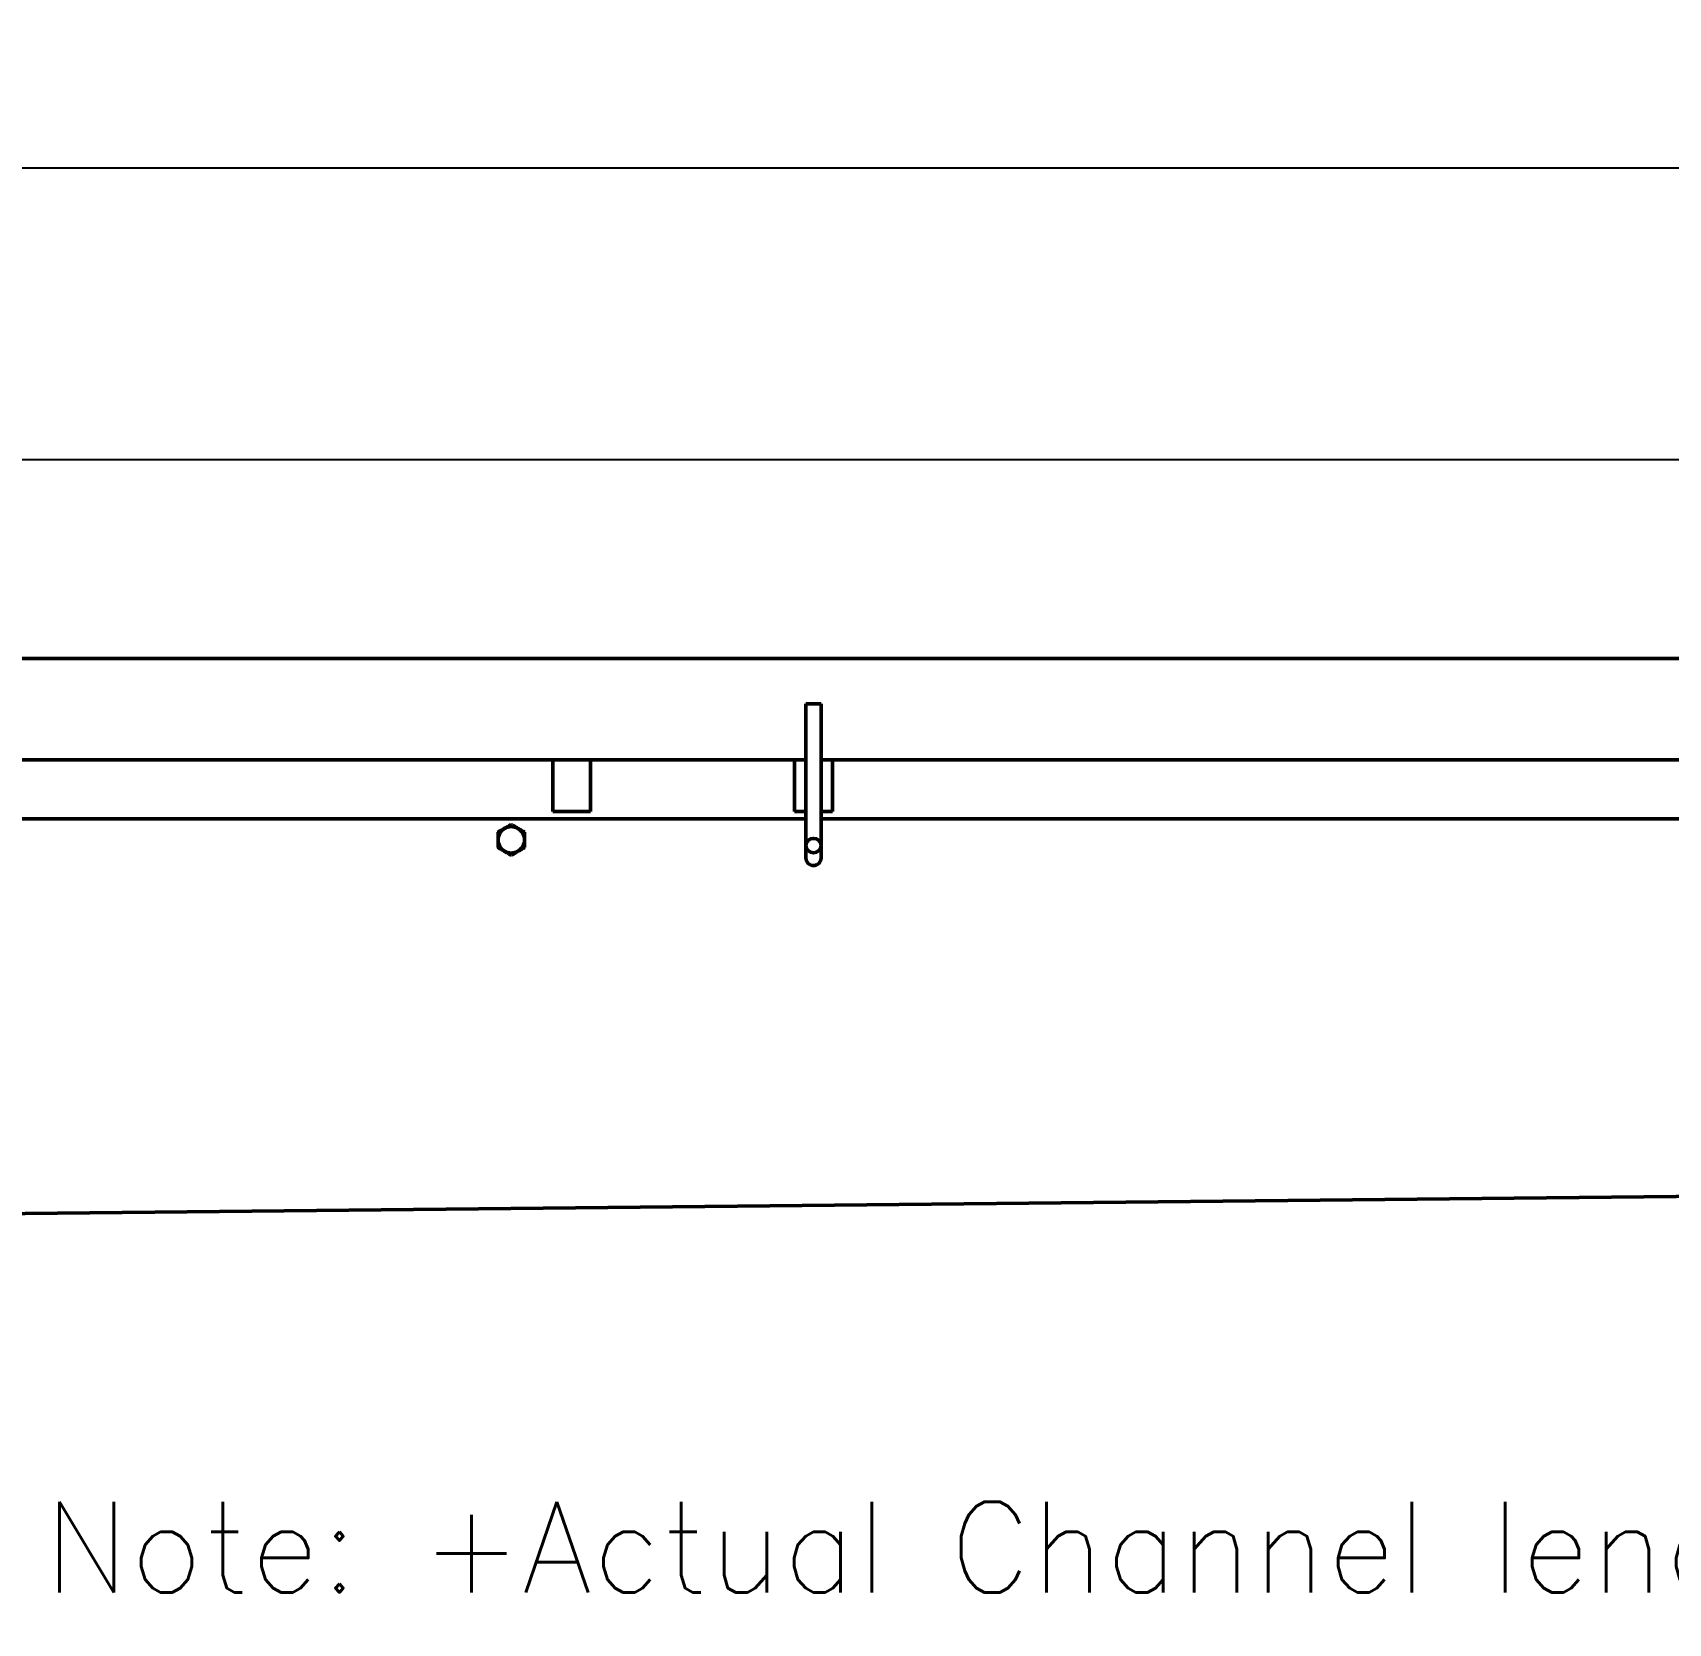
# Model space of a CAD drawing. Header units: inches. Extents: x 31 to 195, y 77 to 126.
# Drawn here: x 85.02 to 112.07, y 77.48 to 103.79 of the extents above; entities that cross this region are included whole.
import ezdxf

# ---------------------------------------------------------------- set-up
doc = ezdxf.new("R2010")
doc.units = ezdxf.units.IN
doc.header["$LTSCALE"] = 8
doc.header["$MEASUREMENT"] = 0
doc.layers.add('Visible (ANSI)', color=7, linetype='Continuous', lineweight=50)
doc.styles.get("Standard").update_dxf_attribs({"font": 'romans.shx'})
doc.dimstyles.get("Standard").update_dxf_attribs({"dimtxt": 1.5, "dimasz": 0.75, "dimexe": 0.5, "dimexo": 0.5, "dimgap": 0.5, "dimtad": 0, "dimtih": 1, "dimtoh": 1, "dimdec": 5, "dimzin": 0, "dimdsep": 46, "dimlunit": 5, "dimtxsty": 'Standard', "dimcen": 0, "dimclrd": 256, "dimclre": 256, "dimclrt": 256, "dimadec": 0, "dimazin": 0, "dimtfac": 0.75, "dimtdec": 5, "dimtofl": 0, "dimtmove": 0, "dimatfit": 3, "dimfxl": 0, "dimtolj": 1, "dimtzin": 0, "dimlwd": -1, "dimlwe": -1, "dimarcsym": 0})

# ---------------------------------------------------------------- blocks, each defined once
blk = doc.blocks.new('*D8')
for p, q in [((71.933, 93.938), (71.933, 97.232)), ((191.933, 93.938), (191.933, 97.232)), ((72.683, 96.732), (123.709, 96.732)), ((191.183, 96.732), (137.423, 96.732))]:
    blk.add_line(p, q)
for points in [[(72.683, 96.857), (72.683, 96.607), (71.933, 96.732)], [(191.183, 96.857), (191.183, 96.607), (191.933, 96.732)]]:
    blk.add_solid(points)
at = {"layer": 'Defpoints', "color": 0}
for p in [(191.933, 96.732), (71.933, 93.438), (191.933, 93.438)]:
    blk.add_point(p, dxfattribs=at)
at = {"insert": (130.566, 96.732), "char_height": 1.5, "attachment_point": 5}
blk.add_mtext('\\A1;120 [3048]', dxfattribs=at)
blk = doc.blocks.new('*D9')
for p, q in [((69.433, 91.283), (69.433, 102.052)), ((191.933, 93.938), (191.933, 102.052)), ((70.183, 101.552), (122.073, 101.552)), ((191.183, 101.552), (136.698, 101.552))]:
    blk.add_line(p, q)
for points in [[(70.183, 101.677), (70.183, 101.427), (69.433, 101.552)], [(191.183, 101.677), (191.183, 101.427), (191.933, 101.552)]]:
    blk.add_solid(points)
at = {"layer": 'Defpoints', "color": 0}
for p in [(191.933, 101.552), (191.933, 93.438), (69.433, 90.783)]:
    blk.add_point(p, dxfattribs=at)
at = {"insert": (129.385, 101.552), "char_height": 1.5, "attachment_point": 5}
blk.add_mtext('\\A1;122{\\H0.750000x;\\S1/2;} [3111]', dxfattribs=at)

msp = doc.modelspace()

# ---------------------------------------------------------------- linework, layer by layer
at = {"layer": 'Visible (ANSI)'}
for p, q in [((71.933108, 93.437955), (191.933108, 93.437955)), ((97.808108, 92.687955), (98.058108, 92.687955)), ((97.808108, 92.687955), (97.808108, 92.247955)), ((98.058108, 92.687955), (98.058108, 92.247955)), ((97.808108, 92.247955), (97.808108, 92.206167)), ((97.808108, 92.206167), (97.808108, 90.343527)), ((98.058108, 92.206167), (98.058108, 92.247955)), ((98.058108, 92.206167), (98.058108, 90.343527)), ((77.433108, 91.758955), (97.808108, 91.758955)), ((93.620608, 91.758955), (93.620608, 90.908955)), ((94.245608, 91.758955), (94.245608, 90.908955)), ((97.620608, 91.758955), (97.620608, 90.908955)), ((98.058108, 91.758955), (115.433108, 91.758955)), ((98.245608, 91.758955), (98.245608, 90.908955)), ((97.808108, 90.782955), (77.433108, 90.782955)), ((94.245608, 90.908955), (93.620608, 90.908955)), ((97.808108, 90.908955), (97.620608, 90.908955)), ((98.245608, 90.908955), (98.058108, 90.908955)), ((115.433108, 90.782955), (98.058108, 90.782955)), ((97.808108, 90.147244), (97.808108, 90.343527)), ((97.808108, 90.147244), (97.808108, 90.137382)), ((98.058108, 90.147244), (98.058108, 90.343527)), ((98.058108, 90.137382), (98.058108, 90.147244)), ((147.683733, 84.911013), (69.433118, 84.095903))]:
    msp.add_line(p, q, dxfattribs=at)
for centre, radius, start, end in [((92.933108, 90.437955), 0.21875, 60, 120), ((92.933108, 90.437955), 0.21875, 120, 180), ((92.933108, 90.437955), 0.21875, 180, 240), ((92.933108, 90.437955), 0.21875, 0, 60), ((92.933108, 90.437955), 0.21875, 300, 0), ((92.933108, 90.437955), 0.21875, 240, 300), ((97.933108, 90.137382), 0.125, 180, 0)]:
    msp.add_arc(centre, radius, start, end, dxfattribs=at)
msp.add_ellipse((97.933108, 90.343527), major_axis=(-0.125, 0), ratio=0.946930129, dxfattribs=at)
for points in [[(92.823733, 90.627398), (92.874494, 90.656705), (92.933108, 90.690545)], [(92.933108, 90.690545), (92.991721, 90.656705), (93.042483, 90.627398)], [(92.714358, 90.56425), (92.772971, 90.598091), (92.823733, 90.627398)], [(92.714358, 90.437955), (92.714358, 90.496568), (92.714358, 90.56425)], [(92.714358, 90.311659), (92.714358, 90.379341), (92.714358, 90.437955)], [(93.042483, 90.627398), (93.093244, 90.598091), (93.151858, 90.56425)], [(93.151858, 90.56425), (93.151858, 90.496568), (93.151858, 90.437955)], [(93.151858, 90.437955), (93.151858, 90.379341), (93.151858, 90.311659)], [(92.823733, 90.248512), (92.772971, 90.277818), (92.714358, 90.311659)], [(92.933108, 90.185364), (92.874494, 90.219205), (92.823733, 90.248512)], [(93.042483, 90.248512), (92.991721, 90.219205), (92.933108, 90.185364)], [(93.151858, 90.311659), (93.093244, 90.277818), (93.042483, 90.248512)]]:
    msp.add_rational_spline(points, [1, 1.0379548493, 1], degree=2, dxfattribs=at)

# ---------------------------------------------------------------- texts
at = {"insert": (85.203947, 79.99942), "char_height": 1.5, "attachment_point": 1}
msp.add_mtext_dynamic_manual_height_columns('\\A1;Note: +Actual Channel length is 122{\\H0.7x;\\S1/2;} [3112] to allow for overlap.', width=83.66065048, gutter_width=1, heights=[0], dxfattribs=at)

# ---------------------------------------------------------------- dimensions: what is measured, and where the dimension line sits
for base, p1, picture, middle in [((191.933108, 101.551773), (69.433118, 90.782955), '*D9', (129.385087, 101.551773)), ((191.933108, 96.732035), (71.933108, 93.437955), '*D8', (130.566241, 96.732035))]:
    dim = msp.add_linear_dim(base=base, p1=p1, p2=(191.933108, 93.437955), dimstyle='Standard')
    dim.commit()
    dim.dimension.update_dxf_attribs({"geometry": picture, "text_midpoint": middle, "dimtype": 160})

doc.saveas('drawing.dxf')
